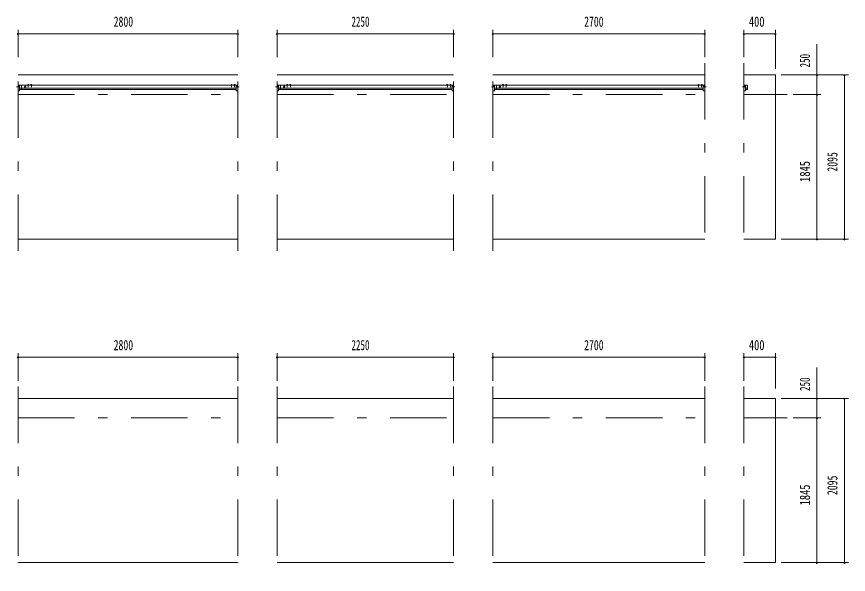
# Model space of a CAD drawing. Units: millimetres, scale not verified. Extents: x -26655 to 26659, y -10500 to 10500.
# Drawn here: x -15185 to -4588, y -7705 to -592 of the extents above; entities that cross this region are included whole.
import ezdxf
from ezdxf.enums import TextEntityAlignment as Align

# ---------------------------------------------------------------- set-up
doc = ezdxf.new("R2010")
doc.units = ezdxf.units.MM
doc.header["$LTSCALE"] = 60
doc.linetypes.add('USER3', pattern=[24, 12, -5, 2, -5])
for name, color, linetype, lineweight in [('0-2_1-05BOLD', 7, 'Continuous', 18), ('0-3_1-25CENTER', 3, 'USER3', 18), ('0-5_1-55DIM', 3, 'Continuous', 18)]:
    doc.layers.add(name, color=color, linetype=linetype, lineweight=lineweight)
doc.styles.add('ＭＳ ゴシック', font='')
doc.styles.get('ＭＳ ゴシック').set_extended_font_data('MS Gothic')

msp = doc.modelspace()

# ---------------------------------------------------------------- linework, layer by layer
at = {"layer": '0-2_1-05BOLD'}
for p, q in [((-15167.84, -1335.33), (-12367.84, -1335.33)), ((-11867.84, -1335.33), (-9617.84, -1335.33)), ((-9117.84, -1335.33), (-6417.84, -1335.33)), ((-5917.84, -1335.33), (-5517.84, -1335.33)), ((-5517.84, -1335.33), (-5517.84, -3430.33)), ((-15152.84, -1475.28), (-15167.84, -1475.28)), ((-15167.84, -1480), (-15162.84, -1482.89)), ((-12367.84, -1465.78), (-15163.56, -1465.78)), ((-15159.34, -1481.78), (-15163.04, -1481.78)), ((-15162.84, -1488.67), (-15162.84, -1482.89)), ((-15147.84, -1480.28), (-15147.84, -1540.78)), ((-15122.84, -1465.78), (-15122.84, -1523.38)), ((-15122.84, -1467.38), (-15121.84, -1467.38)), ((-15121.84, -1523.38), (-15121.84, -1465.78)), ((-15071.84, -1488.67), (-15071.84, -1482.89)), ((-15042.24, -1460.18), (-15043.11, -1460.68)), ((-15043.11, -1460.68), (-15043.11, -1464.18)), ((-15032.44, -1460.18), (-15042.24, -1460.18)), ((-15040.22, -1460.68), (-15040.22, -1464.18)), ((-15034.45, -1460.68), (-15034.45, -1464.18)), ((-15031.09, -1464.18), (-15031.09, -1465.78)), ((-15002.24, -1460.18), (-15003.11, -1460.68)), ((-15003.11, -1460.68), (-15003.11, -1464.18)), ((-14992.44, -1460.18), (-15002.24, -1460.18)), ((-15000.23, -1460.68), (-15000.23, -1464.18)), ((-14994.45, -1460.68), (-14994.45, -1464.18)), ((-14991.09, -1464.18), (-14991.09, -1465.78)), ((-12452.24, -1460.18), (-12453.11, -1460.68)), ((-12453.11, -1460.68), (-12453.11, -1464.18)), ((-12442.44, -1460.18), (-12452.24, -1460.18)), ((-12450.23, -1460.68), (-12450.23, -1464.18)), ((-12444.45, -1460.68), (-12444.45, -1464.18)), ((-12441.09, -1464.18), (-12441.09, -1465.78)), ((-12412.24, -1460.18), (-12413.11, -1460.68)), ((-12413.11, -1460.68), (-12413.11, -1464.18)), ((-12402.44, -1460.18), (-12412.24, -1460.18)), ((-12410.23, -1460.68), (-12410.23, -1464.18)), ((-12404.45, -1460.68), (-12404.45, -1464.18)), ((-12401.09, -1464.18), (-12401.09, -1465.78)), ((-12382.84, -1475.28), (-12367.84, -1475.28)), ((-12376.34, -1481.78), (-12372.64, -1481.78)), ((-12367.84, -1480), (-12372.84, -1482.89)), ((-11852.84, -1475.28), (-11867.84, -1475.28)), ((-11867.84, -1480), (-11862.84, -1482.89)), ((-9617.84, -1465.78), (-11863.56, -1465.78)), ((-11859.34, -1481.78), (-11863.04, -1481.78)), ((-11822.84, -1465.78), (-11822.84, -1523.38)), ((-11822.84, -1467.38), (-11821.84, -1467.38)), ((-11821.84, -1523.38), (-11821.84, -1465.78)), ((-11781.84, -1488.67), (-11781.84, -1482.89)), ((-11771.84, -1488.67), (-11771.84, -1482.89)), ((-11743.59, -1464.18), (-11743.59, -1465.78)), ((-11731.09, -1464.18), (-11743.59, -1464.18)), ((-11740.23, -1460.68), (-11740.23, -1464.18)), ((-11734.45, -1460.68), (-11734.45, -1464.18)), ((-11732.44, -1460.18), (-11731.57, -1460.68)), ((-11731.57, -1460.68), (-11731.57, -1464.18)), ((-11731.09, -1464.18), (-11731.09, -1465.78)), ((-11703.59, -1464.18), (-11703.59, -1465.78)), ((-11691.09, -1464.18), (-11703.59, -1464.18)), ((-11700.23, -1460.68), (-11700.23, -1464.18)), ((-11694.45, -1460.68), (-11694.45, -1464.18)), ((-11692.44, -1460.18), (-11691.57, -1460.68)), ((-11691.57, -1460.68), (-11691.57, -1464.18)), ((-11691.09, -1464.18), (-11691.09, -1465.78)), ((-9702.24, -1460.18), (-9703.11, -1460.68)), ((-9703.11, -1460.68), (-9703.11, -1464.18)), ((-9692.44, -1460.18), (-9702.24, -1460.18)), ((-9700.23, -1460.68), (-9700.23, -1464.18)), ((-9694.45, -1460.68), (-9694.45, -1464.18)), ((-9691.09, -1464.18), (-9691.09, -1465.78)), ((-9662.24, -1460.18), (-9663.11, -1460.68)), ((-9663.11, -1460.68), (-9663.11, -1464.18)), ((-9652.44, -1460.18), (-9662.24, -1460.18)), ((-9660.23, -1460.68), (-9660.23, -1464.18)), ((-9654.45, -1460.68), (-9654.45, -1464.18)), ((-9651.09, -1464.18), (-9651.09, -1465.78)), ((-9632.84, -1475.28), (-9617.84, -1475.28)), ((-9626.34, -1481.78), (-9622.64, -1481.78)), ((-9617.84, -1480), (-9622.84, -1482.89)), ((-9102.84, -1475.28), (-9117.84, -1475.28)), ((-9117.84, -1480), (-9112.84, -1482.89)), ((-6417.84, -1465.78), (-9113.56, -1465.78)), ((-9109.34, -1481.78), (-9113.04, -1481.78)), ((-9112.84, -1488.67), (-9112.84, -1482.89)), ((-9072.84, -1465.78), (-9072.84, -1523.38)), ((-9072.84, -1467.38), (-9071.84, -1467.38)), ((-9071.84, -1523.38), (-9071.84, -1465.78)), ((-9021.84, -1488.67), (-9021.84, -1482.89)), ((-8993.59, -1464.18), (-8993.59, -1465.78)), ((-8981.09, -1464.18), (-8993.59, -1464.18)), ((-8990.23, -1460.68), (-8990.23, -1464.18)), ((-8984.45, -1460.68), (-8984.45, -1464.18)), ((-8982.44, -1460.18), (-8981.57, -1460.68)), ((-8981.57, -1460.68), (-8981.57, -1464.18)), ((-8981.09, -1464.18), (-8981.09, -1465.78)), ((-8941.09, -1464.18), (-8953.59, -1464.18)), ((-8953.59, -1464.18), (-8953.59, -1465.78)), ((-8950.23, -1460.68), (-8950.23, -1464.18)), ((-8944.45, -1460.68), (-8944.45, -1464.18)), ((-8942.44, -1460.18), (-8941.57, -1460.68)), ((-8941.57, -1460.68), (-8941.57, -1464.18)), ((-8941.09, -1464.18), (-8941.09, -1465.78)), ((-6502.24, -1460.18), (-6503.11, -1460.68)), ((-6503.11, -1460.68), (-6503.11, -1464.18)), ((-6492.44, -1460.18), (-6502.24, -1460.18)), ((-6500.22, -1460.68), (-6500.22, -1464.18)), ((-6494.45, -1460.68), (-6494.45, -1464.18)), ((-6492.44, -1460.18), (-6491.56, -1460.68)), ((-6491.56, -1460.68), (-6491.56, -1464.18)), ((-6491.09, -1464.18), (-6491.09, -1465.78)), ((-6463.59, -1464.18), (-6463.59, -1465.78)), ((-6451.09, -1464.18), (-6463.59, -1464.18)), ((-6460.22, -1460.68), (-6460.22, -1464.18)), ((-6454.45, -1460.68), (-6454.45, -1464.18)), ((-6452.44, -1460.18), (-6451.56, -1460.68)), ((-6451.56, -1460.68), (-6451.56, -1464.18)), ((-6451.09, -1464.18), (-6451.09, -1465.78)), ((-6432.84, -1475.28), (-6417.84, -1475.28)), ((-6426.34, -1481.78), (-6422.64, -1481.78)), ((-6417.84, -1480), (-6422.84, -1482.89)), ((-5872.84, -1465.78), (-5917.84, -1465.78)), ((-5902.84, -1475.28), (-5917.84, -1475.28)), ((-5917.84, -1480), (-5912.84, -1482.89)), ((-5909.34, -1481.78), (-5913.04, -1481.78)), ((-5912.84, -1488.67), (-5912.84, -1482.89)), ((-5897.84, -1480.28), (-5897.84, -1540.78)), ((-5872.84, -1465.78), (-5872.84, -1523.38)), ((-15167.84, -1491.55), (-15162.84, -1488.67)), ((-15147.84, -1540.78), (-15167.84, -1540.78)), ((-15163.04, -1489.78), (-15159.34, -1489.78)), ((-12387.84, -1505.78), (-15147.84, -1505.78)), ((-12387.84, -1523.38), (-15147.84, -1523.38)), ((-15121.84, -1502.38), (-15122.84, -1502.38)), ((-15081.84, -1488.67), (-15076.84, -1491.55)), ((-15076.84, -1491.55), (-15071.84, -1488.67)), ((-12372.64, -1489.78), (-12376.34, -1489.78)), ((-11863.04, -1489.78), (-11859.34, -1489.78)), ((-9637.84, -1505.78), (-11847.84, -1505.78)), ((-9637.84, -1523.38), (-11847.84, -1523.38)), ((-11821.84, -1502.38), (-11822.84, -1502.38)), ((-11781.84, -1488.67), (-11776.84, -1491.55)), ((-11776.84, -1491.55), (-11771.84, -1488.67)), ((-9622.64, -1489.78), (-9626.34, -1489.78)), ((-9117.84, -1491.55), (-9112.84, -1488.67)), ((-9113.04, -1489.78), (-9109.34, -1489.78)), ((-6437.84, -1505.78), (-9097.84, -1505.78)), ((-6437.84, -1523.38), (-9097.84, -1523.38)), ((-9071.84, -1502.38), (-9072.84, -1502.38)), ((-9031.84, -1488.67), (-9026.84, -1491.55)), ((-9026.84, -1491.55), (-9021.84, -1488.67)), ((-6422.64, -1489.78), (-6426.34, -1489.78)), ((-5917.84, -1491.55), (-5912.84, -1488.67)), ((-5897.84, -1540.78), (-5917.84, -1540.78)), ((-5913.04, -1489.78), (-5909.34, -1489.78)), ((-5897.84, -1505.78), (-5872.84, -1505.78)), ((-5897.84, -1523.38), (-5872.84, -1523.38)), ((-12367.84, -3430.33), (-15167.84, -3430.33)), ((-9617.84, -3430.33), (-11867.84, -3430.33)), ((-6417.84, -3430.33), (-9117.84, -3430.33)), ((-5517.84, -3430.33), (-5917.84, -3430.33)), ((-15167.84, -5460.33), (-12367.84, -5460.33)), ((-11867.84, -5460.33), (-9617.84, -5460.33)), ((-9117.84, -5460.33), (-6417.84, -5460.33)), ((-5917.84, -5460.33), (-5517.84, -5460.33)), ((-5517.84, -5460.33), (-5517.84, -7555.33)), ((-12367.84, -7555.33), (-15167.84, -7555.33)), ((-9617.84, -7555.33), (-11867.84, -7555.33)), ((-6417.84, -7555.33), (-9117.84, -7555.33)), ((-5517.84, -7555.33), (-5917.84, -7555.33))]:
    msp.add_line(p, q, dxfattribs=at)
for points in [[(-15081.84, -1488.67), (-15081.84, -1482.89), (-15076.84, -1480), (-15071.84, -1482.89)], [(-15031.09, -1464.18), (-15043.59, -1464.18), (-15043.59, -1465.78)], [(-15032.44, -1460.18), (-15031.57, -1460.68), (-15031.57, -1464.18)], [(-14991.09, -1464.18), (-15003.59, -1464.18), (-15003.59, -1465.78)], [(-14992.44, -1460.18), (-14991.56, -1460.68), (-14991.56, -1464.18)], [(-12441.09, -1464.18), (-12453.59, -1464.18), (-12453.59, -1465.78)], [(-12442.44, -1460.18), (-12441.56, -1460.68), (-12441.56, -1464.18)], [(-12401.09, -1464.18), (-12413.59, -1464.18), (-12413.59, -1465.78)], [(-12402.44, -1460.18), (-12401.56, -1460.68), (-12401.56, -1464.18)], [(-12387.84, -1480.28), (-12387.84, -1540.78), (-12367.84, -1540.78)], [(-12367.84, -1491.55), (-12372.84, -1488.67), (-12372.84, -1482.89)], [(-11847.84, -1480.28), (-11847.84, -1540.78), (-11867.84, -1540.78)], [(-11867.84, -1491.55), (-11862.84, -1488.67), (-11862.84, -1482.89)], [(-11781.84, -1482.89), (-11776.84, -1480), (-11771.84, -1482.89)], [(-11732.44, -1460.18), (-11742.24, -1460.18), (-11743.11, -1460.68), (-11743.11, -1464.18)], [(-11692.44, -1460.18), (-11702.24, -1460.18), (-11703.11, -1460.68), (-11703.11, -1464.18)], [(-9691.09, -1464.18), (-9703.59, -1464.18), (-9703.59, -1465.78)], [(-9692.44, -1460.18), (-9691.57, -1460.68), (-9691.57, -1464.18)], [(-9651.09, -1464.18), (-9663.59, -1464.18), (-9663.59, -1465.78)], [(-9652.44, -1460.18), (-9651.56, -1460.68), (-9651.56, -1464.18)], [(-9637.84, -1480.28), (-9637.84, -1540.78), (-9617.84, -1540.78)], [(-9617.84, -1491.55), (-9622.84, -1488.67), (-9622.84, -1482.89)], [(-9097.84, -1480.28), (-9097.84, -1540.78), (-9117.84, -1540.78)], [(-9031.84, -1488.67), (-9031.84, -1482.89), (-9026.84, -1480), (-9021.84, -1482.89)], [(-8982.44, -1460.18), (-8992.24, -1460.18), (-8993.11, -1460.68), (-8993.11, -1464.18)], [(-8942.44, -1460.18), (-8952.24, -1460.18), (-8953.11, -1460.68), (-8953.11, -1464.18)], [(-6491.09, -1464.18), (-6503.59, -1464.18), (-6503.59, -1465.78)], [(-6452.44, -1460.18), (-6462.24, -1460.18), (-6463.11, -1460.68), (-6463.11, -1464.18)], [(-6437.84, -1480.28), (-6437.84, -1540.78), (-6417.84, -1540.78)], [(-6417.84, -1491.55), (-6422.84, -1488.67), (-6422.84, -1482.89)]]:
    msp.add_lwpolyline(points, dxfattribs=at)
for centre, radius in [((-15076.84, -1485.78), 6.25), ((-15076.84, -1485.78), 4.9), ((-11776.84, -1485.78), 6.25), ((-11776.84, -1485.78), 4.9), ((-9026.84, -1485.78), 6.25), ((-9026.84, -1485.78), 4.9)]:
    msp.add_circle(centre, radius, dxfattribs=at)
for centre, radius, start, end in [((-15167.84, -1485.78), 6.25, 270, 90), ((-15167.84, -1485.78), 4.9, 270, 90), ((-15159.34, -1485.78), 4, 270, 90), ((-15152.84, -1480.28), 5, 0, 90), ((-15041.67, -1462.49), 2.32, 51.45377, 90), ((-15037.34, -1468.69), 8.51, 70.16867, 109.82912), ((-15033.01, -1462.5), 2.32, 90, 128.53143), ((-15001.67, -1462.49), 2.32, 51.45377, 90), ((-14997.34, -1468.69), 8.51, 70.16867, 109.82912), ((-14993.01, -1462.5), 2.32, 90, 128.53143), ((-12451.67, -1462.49), 2.32, 51.45377, 90), ((-12447.34, -1468.69), 8.51, 70.16867, 109.82912), ((-12443.01, -1462.5), 2.32, 90, 128.53143), ((-12411.67, -1462.49), 2.32, 51.45377, 90), ((-12407.34, -1468.69), 8.51, 70.16867, 109.82912), ((-12403.01, -1462.5), 2.32, 90, 128.53143), ((-12382.84, -1480.28), 5, 90, 180), ((-12376.34, -1485.78), 4, 90, 270), ((-12367.84, -1485.78), 6.25, 90, 270), ((-12367.84, -1485.78), 4.9, 90, 270), ((-11867.84, -1485.78), 6.25, 270, 90), ((-11867.84, -1485.78), 4.9, 270, 90), ((-11859.34, -1485.78), 4, 270, 90), ((-11852.84, -1480.28), 5, 0, 90), ((-11741.67, -1462.49), 2.32, 51.45377, 90), ((-11737.34, -1468.69), 8.51, 70.16867, 109.82912), ((-11733.01, -1462.5), 2.32, 90, 128.53143), ((-11701.67, -1462.49), 2.32, 51.45377, 90), ((-11697.34, -1468.69), 8.51, 70.16867, 109.82912), ((-11693.01, -1462.5), 2.32, 90, 128.53143), ((-9701.67, -1462.49), 2.32, 51.45377, 90), ((-9697.34, -1468.69), 8.51, 70.16867, 109.82912), ((-9693.01, -1462.5), 2.32, 90, 128.53143), ((-9661.67, -1462.49), 2.32, 51.45377, 90), ((-9657.34, -1468.69), 8.51, 70.16867, 109.82912), ((-9653.01, -1462.5), 2.32, 90, 128.53143), ((-9632.84, -1480.28), 5, 90, 180), ((-9626.34, -1485.78), 4, 90, 270), ((-9617.84, -1485.78), 6.25, 90, 270), ((-9617.84, -1485.78), 4.9, 90, 270), ((-9117.84, -1485.78), 6.25, 270, 90), ((-9117.84, -1485.78), 4.9, 270, 90), ((-9109.34, -1485.78), 4, 270, 90), ((-9102.84, -1480.28), 5, 0, 90), ((-8991.67, -1462.49), 2.32, 51.45377, 90), ((-8987.34, -1468.69), 8.51, 70.16867, 109.82912), ((-8983.01, -1462.5), 2.32, 90, 128.53143), ((-8951.67, -1462.49), 2.32, 51.45377, 90), ((-8947.34, -1468.69), 8.51, 70.16867, 109.82912), ((-8943.01, -1462.5), 2.32, 90, 128.53143), ((-6501.67, -1462.49), 2.32, 51.45377, 90), ((-6497.34, -1468.69), 8.51, 70.16867, 109.82912), ((-6493.01, -1462.5), 2.32, 90, 128.53143), ((-6461.67, -1462.49), 2.32, 51.45377, 90), ((-6457.34, -1468.69), 8.51, 70.16867, 109.82912), ((-6453.01, -1462.5), 2.32, 90, 128.53143), ((-6432.84, -1480.28), 5, 90, 180), ((-6426.34, -1485.78), 4, 90, 270), ((-6417.84, -1485.78), 6.25, 90, 270), ((-6417.84, -1485.78), 4.9, 90, 270), ((-5917.84, -1485.78), 6.25, 270, 90), ((-5917.84, -1485.78), 4.9, 270, 90), ((-5909.34, -1485.78), 4, 270, 90), ((-5902.84, -1480.28), 5, 0, 90)]:
    msp.add_arc(centre, radius, start, end, dxfattribs=at)
at = {"layer": '0-3_1-25CENTER'}
for p, q in [((-15167.84, -3580.33), (-15167.84, -1185.33)), ((-12367.84, -3580.33), (-12367.84, -1185.33)), ((-11867.84, -3580.33), (-11867.84, -1185.33)), ((-9617.84, -3580.33), (-9617.84, -1185.33)), ((-9117.84, -3580.33), (-9117.84, -1185.33)), ((-6417.84, -1185.33), (-6417.84, -3580.33)), ((-5917.84, -1185.33), (-5917.84, -3580.33)), ((-15076.84, -1505.78), (-15076.84, -1465.78)), ((-15037.34, -1457.76), (-15037.34, -1492.64)), ((-14997.34, -1457.76), (-14997.34, -1492.64)), ((-12447.34, -1457.76), (-12447.34, -1492.64)), ((-12407.34, -1457.76), (-12407.34, -1492.64)), ((-11776.84, -1505.78), (-11776.84, -1465.78)), ((-11737.34, -1457.76), (-11737.34, -1492.64)), ((-11697.34, -1457.76), (-11697.34, -1492.64)), ((-9697.34, -1457.76), (-9697.34, -1492.64)), ((-9657.34, -1457.76), (-9657.34, -1492.64)), ((-9026.84, -1505.78), (-9026.84, -1465.78)), ((-8987.34, -1457.76), (-8987.34, -1492.64)), ((-8947.34, -1457.76), (-8947.34, -1492.64)), ((-6497.34, -1457.76), (-6497.34, -1492.64)), ((-6457.34, -1457.76), (-6457.34, -1492.64)), ((-15185.34, -1485.78), (-15150.34, -1485.78)), ((-15167.84, -1585.33), (-12367.84, -1585.33)), ((-15089.34, -1485.78), (-15064.34, -1485.78)), ((-12350.34, -1485.78), (-12385.34, -1485.78)), ((-11885.34, -1485.78), (-11850.34, -1485.78)), ((-11867.84, -1585.33), (-9617.84, -1585.33)), ((-11789.34, -1485.78), (-11764.34, -1485.78)), ((-9600.34, -1485.78), (-9635.34, -1485.78)), ((-9135.34, -1485.78), (-9100.34, -1485.78)), ((-9117.84, -1585.33), (-6417.84, -1585.33)), ((-9039.34, -1485.78), (-9014.34, -1485.78)), ((-6400.34, -1485.78), (-6435.34, -1485.78)), ((-5935.34, -1485.78), (-5900.34, -1485.78)), ((-5917.84, -1585.33), (-5367.84, -1585.33)), ((-15167.84, -5310.33), (-15167.84, -7705.33)), ((-12367.84, -5310.33), (-12367.84, -7705.33)), ((-11867.84, -5310.33), (-11867.84, -7705.33)), ((-9617.84, -5310.33), (-9617.84, -7705.33)), ((-9117.84, -5310.33), (-9117.84, -7705.33)), ((-6417.84, -5310.33), (-6417.84, -7705.33)), ((-5917.84, -5310.33), (-5917.84, -7705.33)), ((-15167.84, -5710.33), (-12367.84, -5710.33)), ((-11867.84, -5710.33), (-9617.84, -5710.33)), ((-9117.84, -5710.33), (-6417.84, -5710.33)), ((-5917.84, -5710.33), (-5367.85, -5710.33))]:
    msp.add_line(p, q, dxfattribs=at)
at = {"layer": '0-5_1-55DIM'}
for p, q in [((-15157.84, -810.33), (-15177.84, -810.33)), ((-15167.84, -1110.33), (-15167.84, -760.33)), ((-15167.84, -810.33), (-12367.84, -810.33)), ((-12357.84, -810.33), (-12377.84, -810.33)), ((-12367.84, -1110.33), (-12367.84, -760.33)), ((-11857.84, -810.33), (-11877.84, -810.33)), ((-11867.84, -1110.33), (-11867.84, -760.33)), ((-11867.84, -810.33), (-9617.84, -810.33)), ((-9607.84, -810.33), (-9627.84, -810.33)), ((-9617.84, -1110.33), (-9617.84, -760.33)), ((-9107.84, -810.33), (-9127.84, -810.33)), ((-9117.84, -1110.33), (-9117.84, -760.33)), ((-9117.84, -810.33), (-6417.84, -810.33)), ((-6407.84, -810.33), (-6427.84, -810.33)), ((-6417.84, -1110.33), (-6417.84, -760.33)), ((-5907.84, -810.33), (-5927.84, -810.33)), ((-5917.84, -1110.33), (-5917.84, -760.33)), ((-5917.84, -810.33), (-5517.84, -810.33)), ((-5507.84, -810.33), (-5527.84, -810.33)), ((-5517.84, -1260.33), (-5517.84, -760.33)), ((-4987.84, -3430.33), (-4987.84, -942.83)), ((-5442.84, -1335.33), (-4587.84, -1335.33)), ((-4977.84, -1335.33), (-4997.84, -1335.33)), ((-4627.84, -1335.33), (-4647.84, -1335.33)), ((-4637.84, -1335.33), (-4637.84, -3430.33)), ((-5292.84, -1585.33), (-4937.84, -1585.33)), ((-4977.84, -1585.33), (-4997.84, -1585.33)), ((-5442.84, -3430.33), (-4587.84, -3430.33)), ((-4977.84, -3430.33), (-4997.84, -3430.33)), ((-4627.84, -3430.33), (-4647.84, -3430.33)), ((-15157.84, -4935.33), (-15177.84, -4935.33)), ((-15167.84, -5235.33), (-15167.84, -4885.33)), ((-15167.84, -4935.33), (-12367.84, -4935.33)), ((-12357.84, -4935.33), (-12377.84, -4935.33)), ((-12367.84, -5235.33), (-12367.84, -4885.33)), ((-11857.84, -4935.33), (-11877.84, -4935.33)), ((-11867.84, -5235.33), (-11867.84, -4885.33)), ((-11867.84, -4935.33), (-9617.84, -4935.33)), ((-9607.84, -4935.33), (-9627.84, -4935.33)), ((-9617.84, -5235.33), (-9617.84, -4885.33)), ((-9107.84, -4935.33), (-9127.84, -4935.33)), ((-9117.84, -5235.33), (-9117.84, -4885.33)), ((-9117.84, -4935.33), (-6417.84, -4935.33)), ((-6407.84, -4935.33), (-6427.84, -4935.33)), ((-6417.84, -5235.33), (-6417.84, -4885.33)), ((-5907.84, -4935.33), (-5927.84, -4935.33)), ((-5917.84, -5235.33), (-5917.84, -4885.33)), ((-5917.84, -4935.33), (-5517.84, -4935.33)), ((-5507.84, -4935.33), (-5527.84, -4935.33)), ((-5517.84, -4885.33), (-5517.84, -5335.33)), ((-4987.85, -7555.33), (-4987.85, -5067.83)), ((-5442.85, -5460.33), (-4587.84, -5460.33)), ((-4977.85, -5460.33), (-4997.85, -5460.33)), ((-4627.85, -5460.33), (-4647.85, -5460.33)), ((-4637.85, -5460.33), (-4637.85, -7555.33)), ((-5292.84, -5710.33), (-4937.85, -5710.33)), ((-4977.85, -5710.33), (-4997.85, -5710.33)), ((-5442.85, -7555.33), (-4587.84, -7555.33)), ((-4977.85, -7555.33), (-4997.85, -7555.33)), ((-4627.85, -7555.33), (-4647.85, -7555.33))]:
    msp.add_line(p, q, dxfattribs=at)
for centre in [(-15167.84, -810.33), (-12367.84, -810.33), (-11867.84, -810.33), (-9617.84, -810.33), (-9117.84, -810.33), (-6417.84, -810.33), (-5917.84, -810.33), (-5517.84, -810.33), (-4987.84, -1335.33), (-4637.84, -1335.33), (-4987.84, -1585.33), (-4987.84, -3430.33), (-4637.84, -3430.33), (-15167.84, -4935.33), (-12367.84, -4935.33), (-11867.84, -4935.33), (-9617.84, -4935.33), (-9117.84, -4935.33), (-6417.84, -4935.33), (-5917.84, -4935.33), (-5517.84, -4935.33), (-4987.85, -5460.33), (-4637.85, -5460.33), (-4987.85, -5710.33), (-4987.85, -7555.33), (-4637.85, -7555.33)]:
    msp.add_arc(centre, 10, 180, 0, dxfattribs=at)

# ---------------------------------------------------------------- texts
at = {"layer": '0-5_1-55DIM', "color": 7, "style": 'ＭＳ ゴシック'}
for s, width, p in [('2800', 0.7, (-13949.11, -760.33)), ('2250', 0.65, (-10919.52, -760.33)), ('2700', 0.7, (-7954.44, -760.33)), ('400', 0.75, (-5855.47, -760.33)), ('2800', 0.7, (-13949.11, -4885.33)), ('2250', 0.65, (-10919.52, -4885.33)), ('2700', 0.7, (-7954.44, -4885.33)), ('400', 0.75, (-5855.47, -4885.33))]:
    msp.add_text(s, height=130.2, dxfattribs=dict(at, width=width)).set_placement(p, align=Align.BOTTOM_LEFT)
for s, width, p in [('250', 0.65, (-5037.84, -1240.91)), ('2095', 0.7, (-4687.84, -2568.84)), ('1845', 0.75, (-5037.84, -2700.06)), ('250', 0.65, (-5037.85, -5365.91)), ('2095', 0.7, (-4687.85, -6693.84)), ('1845', 0.75, (-5037.85, -6825.06))]:
    msp.add_text(s, height=130.2, rotation=90, dxfattribs=dict(at, width=width)).set_placement(p, align=Align.BOTTOM_LEFT)

doc.saveas('drawing.dxf')
